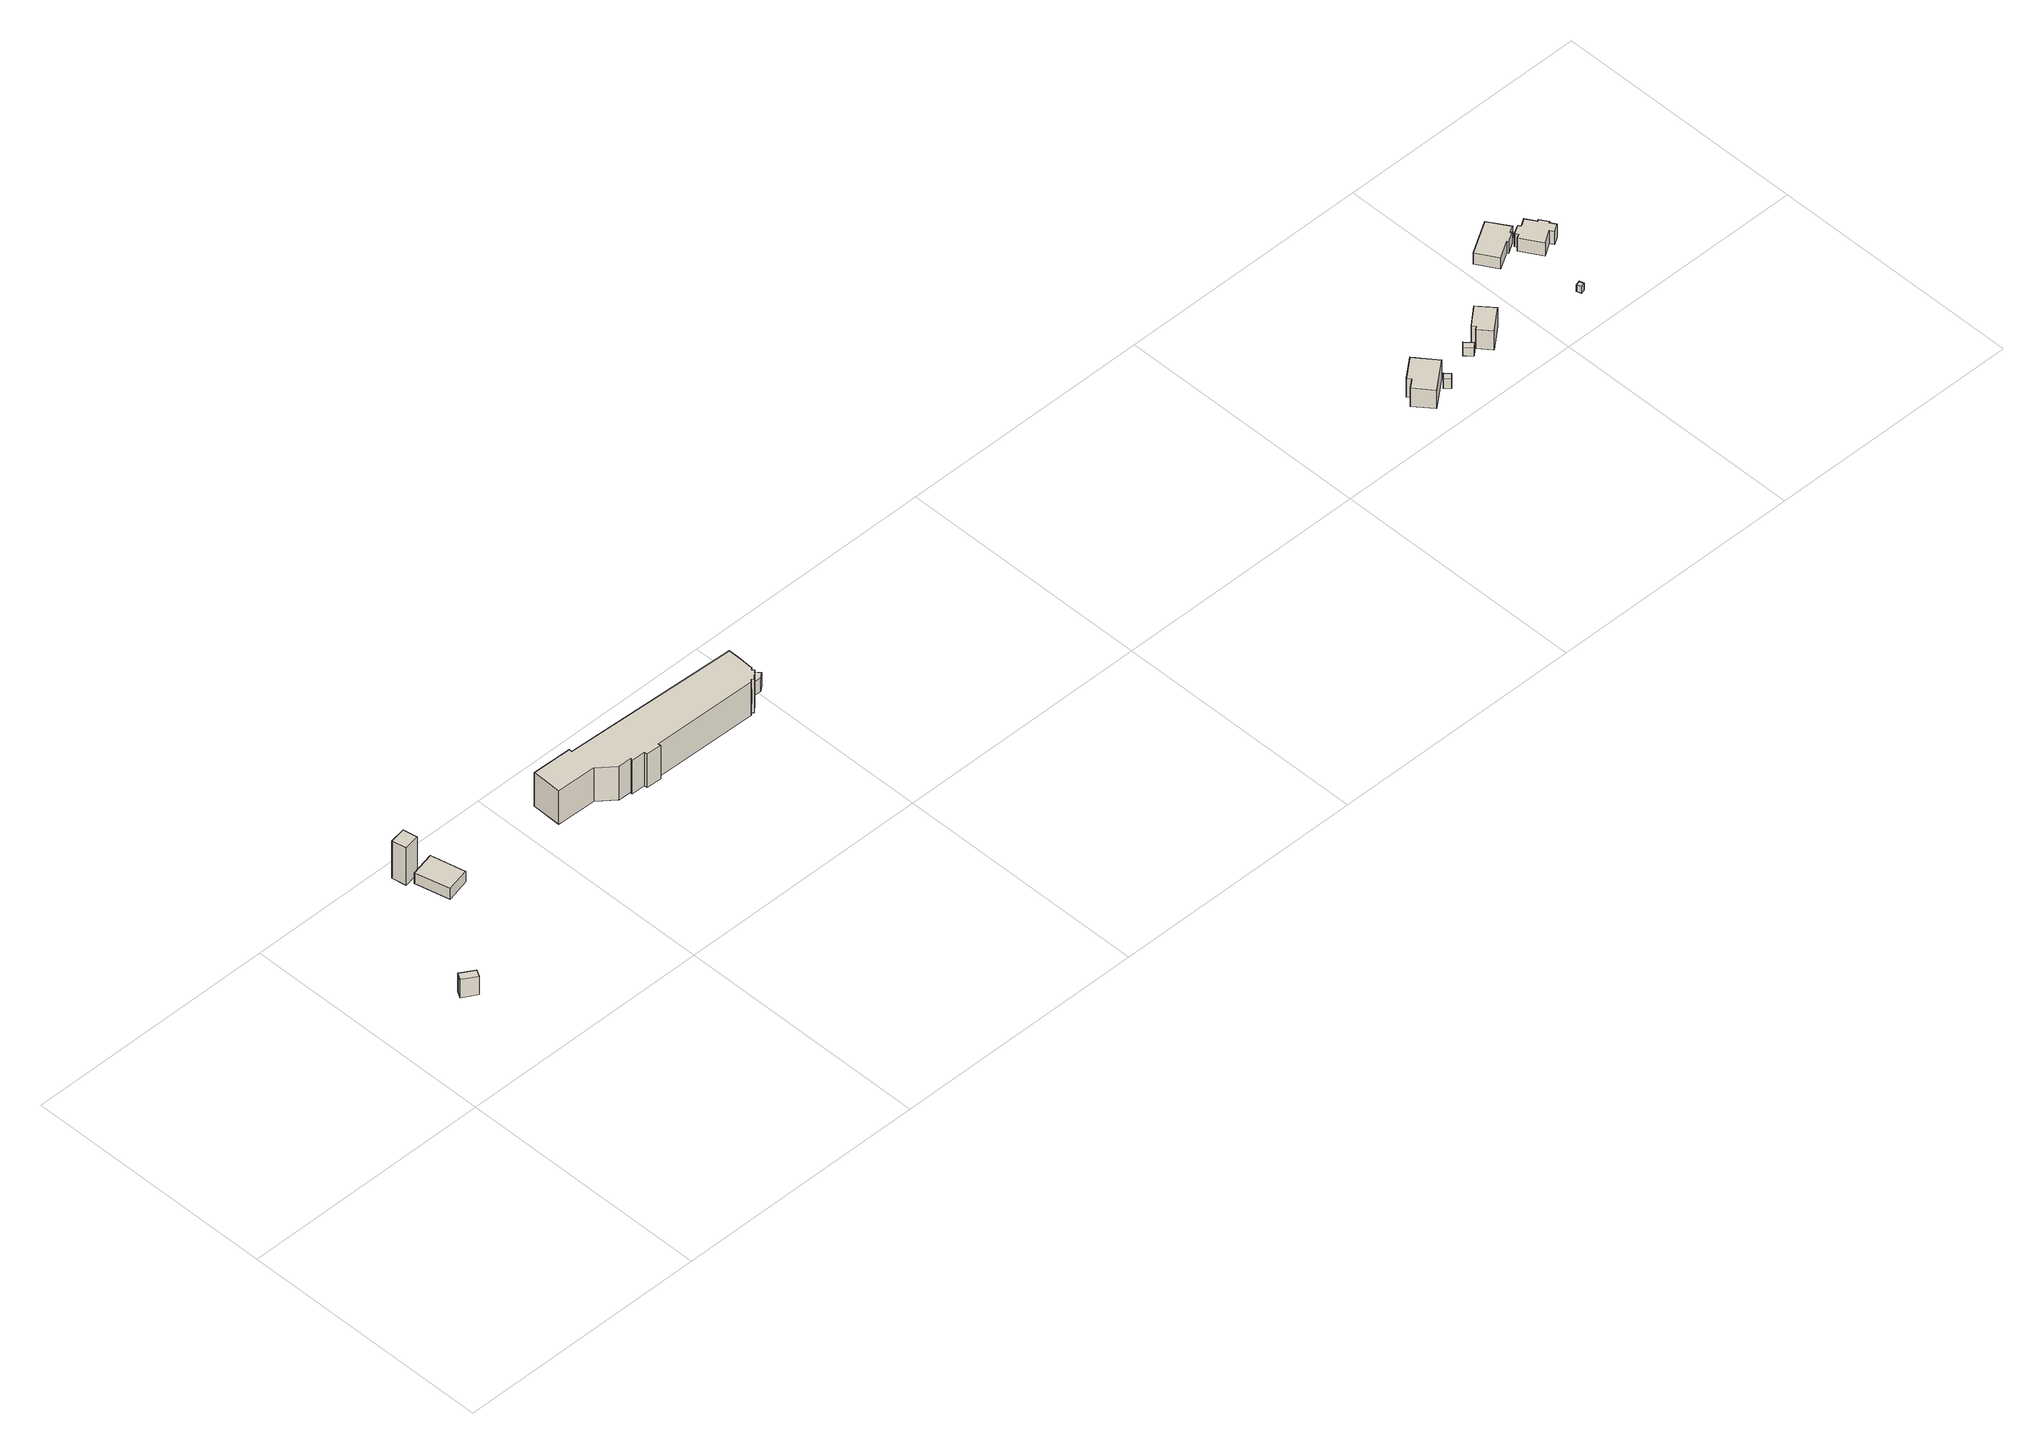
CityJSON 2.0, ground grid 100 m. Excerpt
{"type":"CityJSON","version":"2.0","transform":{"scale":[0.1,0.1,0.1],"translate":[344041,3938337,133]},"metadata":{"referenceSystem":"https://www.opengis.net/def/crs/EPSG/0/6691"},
"CityObjects":{
"building1":{"type":"Building","attributes":{"usage":"413","measuredHeight":9.9,"storeysAboveGround":2,"BuildingIDAttribute.prefecture":"14","BuildingIDAttribute.city":"14151","BuildingDetailAttribute.totalFloorArea":27.15,"BuildingDetailAttribute.buildingFootprintArea":13.58,"BuildingDetailAttribute.buildingStructureType":"601","BuildingDetailAttribute.buildingStructureOrgType":"1","BuildingDetailAttribute.orgUsage":"30","BuildingDetailAttribute.surveyYear":2015},"geometry":[{"type":"Solid","lod":"1","boundaries":[[[[0,1,2,3]],[[2,4,5,3]],[[1,6,4,2]],[[0,7,6,1]],[[3,5,7,0]],[[4,6,7,5]]]]}]},
"building2":{"type":"Building","attributes":{"measuredHeight":21.7,"BuildingIDAttribute.prefecture":"14","BuildingIDAttribute.city":"14151","BuildingDetailAttribute.surveyYear":2015,"BuildingLandSlideRiskAttribute.description":"1","BuildingLandSlideRiskAttribute.areaType":"1"},"geometry":[{"type":"Solid","lod":"1","boundaries":[[[[8,9,10,11]],[[10,12,13,11]],[[9,14,12,10]],[[8,15,14,9]],[[11,13,15,8]],[[12,14,15,13]]]]}]},
"building3":{"type":"Building","attributes":{"measuredHeight":10.2,"BuildingIDAttribute.prefecture":"14","BuildingIDAttribute.city":"14151","BuildingDetailAttribute.surveyYear":2015,"BuildingLandSlideRiskAttribute.description":"1","BuildingLandSlideRiskAttribute.areaType":"1"},"geometry":[{"type":"Solid","lod":"1","boundaries":[[[[16,17,18,19]],[[18,20,21,19]],[[17,22,20,18]],[[16,23,22,17]],[[19,21,23,16]],[[20,22,23,21]]]]}]},
"building4":{"type":"Building","attributes":{"measuredHeight":9,"BuildingIDAttribute.prefecture":"14","BuildingIDAttribute.city":"14151","BuildingDetailAttribute.surveyYear":2015,"BuildingLandSlideRiskAttribute.description":"1","BuildingLandSlideRiskAttribute.areaType":"1"},"geometry":[{"type":"Solid","lod":"1","boundaries":[[[[24,25,26,27]],[[26,28,29,27]],[[25,30,28,26]],[[24,31,30,25]],[[27,29,31,24]],[[28,30,31,29]]]]}]},
"building5":{"type":"Building","attributes":{"usage":"402","measuredHeight":17.3,"storeysAboveGround":1,"BuildingIDAttribute.prefecture":"14","BuildingIDAttribute.city":"14151","BuildingDetailAttribute.totalFloorArea":1060.46,"BuildingDetailAttribute.buildingFootprintArea":1060.46,"BuildingDetailAttribute.buildingStructureType":"601","BuildingDetailAttribute.buildingStructureOrgType":"1","BuildingDetailAttribute.orgUsage":"91","BuildingDetailAttribute.surveyYear":2015,"BuildingLandSlideRiskAttribute.description":"1","BuildingLandSlideRiskAttribute.areaType":"1"},"geometry":[{"type":"Solid","lod":"1","boundaries":[[[[32,33,34,35,36,37,38,39,40,41,42,43,44,45,46,47,48,49,50,51,52]],[[51,53,54,52]],[[50,55,53,51]],[[49,56,55,50]],[[48,57,56,49]],[[47,58,57,48]],[[46,59,58,47]],[[45,60,59,46]],[[44,61,60,45]],[[43,62,61,44]],[[42,63,62,43]],[[41,64,63,42]],[[40,65,64,41]],[[39,66,65,40]],[[38,67,66,39]],[[37,68,67,38]],[[36,69,68,37]],[[35,70,69,36]],[[34,71,70,35]],[[33,72,71,34]],[[32,73,72,33]],[[52,54,73,32]],[[53,55,56,57,58,59,60,61,62,63,64,65,66,67,68,69,70,71,72,73,54]]]]}]},
"building6":{"type":"Building","attributes":{"measuredHeight":14.6,"BuildingIDAttribute.prefecture":"14","BuildingIDAttribute.city":"14151","BuildingDetailAttribute.surveyYear":2015,"BuildingLandSlideRiskAttribute.description":"1","BuildingLandSlideRiskAttribute.areaType":"1"},"geometry":[{"type":"Solid","lod":"1","boundaries":[[[[74,75,76,77,78]],[[77,79,80,78]],[[76,81,79,77]],[[75,82,81,76]],[[74,83,82,75]],[[78,80,83,74]],[[79,81,82,83,80]]]]}]},
"building7":{"type":"Building","attributes":{"usage":"411","measuredHeight":10.2,"storeysAboveGround":2,"BuildingIDAttribute.prefecture":"14","BuildingIDAttribute.city":"14151","BuildingDetailAttribute.totalFloorArea":235.92,"BuildingDetailAttribute.buildingFootprintArea":117.96,"BuildingDetailAttribute.buildingStructureType":"610","BuildingDetailAttribute.buildingStructureOrgType":"2","BuildingDetailAttribute.orgUsage":"10","BuildingDetailAttribute.surveyYear":2015,"BuildingLandSlideRiskAttribute.description":"1","BuildingLandSlideRiskAttribute.areaType":"1"},"geometry":[{"type":"Solid","lod":"1","boundaries":[[[[84,85,86,87,88,89]],[[88,90,91,89]],[[87,92,90,88]],[[86,93,92,87]],[[85,94,93,86]],[[84,95,94,85]],[[89,91,95,84]],[[90,92,93,94,95,91]]]]}]},
"building8":{"type":"Building","attributes":{"measuredHeight":4.9,"BuildingIDAttribute.prefecture":"14","BuildingIDAttribute.city":"14151","BuildingDetailAttribute.surveyYear":2015},"geometry":[{"type":"Solid","lod":"1","boundaries":[[[[96,97,98,99]],[[98,100,101,99]],[[97,102,100,98]],[[96,103,102,97]],[[99,101,103,96]],[[100,102,103,101]]]]}]},
"building9":{"type":"Building","attributes":{"measuredHeight":4,"BuildingIDAttribute.prefecture":"14","BuildingIDAttribute.city":"14151","BuildingDetailAttribute.surveyYear":2015},"geometry":[{"type":"Solid","lod":"1","boundaries":[[[[104,105,106,107]],[[106,108,109,107]],[[105,110,108,106]],[[104,111,110,105]],[[107,109,111,104]],[[108,110,111,109]]]]}]},
"building10":{"type":"Building","attributes":{"usage":"411","measuredHeight":10,"storeysAboveGround":2,"BuildingIDAttribute.prefecture":"14","BuildingIDAttribute.city":"14151","BuildingDetailAttribute.totalFloorArea":114.21,"BuildingDetailAttribute.buildingFootprintArea":57.11,"BuildingDetailAttribute.buildingStructureType":"601","BuildingDetailAttribute.buildingStructureOrgType":"1","BuildingDetailAttribute.orgUsage":"10","BuildingDetailAttribute.surveyYear":2015},"geometry":[{"type":"Solid","lod":"1","boundaries":[[[[112,113,114,115,116,117]],[[116,118,119,117]],[[115,120,118,116]],[[114,121,120,115]],[[113,122,121,114]],[[112,123,122,113]],[[117,119,123,112]],[[118,120,121,122,123,119]]]]}]},
"building11":{"type":"Building","attributes":{"usage":"411","measuredHeight":8.4,"storeysAboveGround":2,"BuildingIDAttribute.prefecture":"14","BuildingIDAttribute.city":"14151","BuildingDetailAttribute.totalFloorArea":200.22,"BuildingDetailAttribute.buildingFootprintArea":100.11,"BuildingDetailAttribute.buildingStructureType":"601","BuildingDetailAttribute.buildingStructureOrgType":"1","BuildingDetailAttribute.orgUsage":"10","BuildingDetailAttribute.surveyYear":2015},"geometry":[{"type":"Solid","lod":"1","boundaries":[[[[124,125,126,127,128,129,130,131]],[[130,132,133,131]],[[129,134,132,130]],[[128,135,134,129]],[[127,136,135,128]],[[126,137,136,127]],[[125,138,137,126]],[[124,139,138,125]],[[131,133,139,124]],[[132,134,135,136,137,138,139,133]]]]}]},
"building12":{"type":"Building","attributes":{"BuildingIDAttribute.prefecture":"14","BuildingIDAttribute.city":"14151","BuildingDetailAttribute.surveyYear":2015},"geometry":[{"type":"Solid","lod":"1","boundaries":[[[[140,141,142,143]],[[142,144,145,143]],[[141,146,144,142]],[[140,147,146,141]],[[143,145,147,140]],[[144,146,147,145]]]]}]},
"building13":{"type":"Building","attributes":{"usage":"451","measuredHeight":7.5,"storeysAboveGround":1,"BuildingIDAttribute.prefecture":"14","BuildingIDAttribute.city":"14151","BuildingDetailAttribute.totalFloorArea":81.02,"BuildingDetailAttribute.buildingFootprintArea":81.02,"BuildingDetailAttribute.buildingStructureType":"601","BuildingDetailAttribute.buildingStructureOrgType":"1","BuildingDetailAttribute.orgUsage":"200","BuildingDetailAttribute.surveyYear":2015},"geometry":[{"type":"Solid","lod":"1","boundaries":[[[[148,149,150,151,152,153,154,155,156,157,158,159,160,161]],[[160,162,163,161]],[[159,164,162,160]],[[158,165,164,159]],[[157,166,165,158]],[[156,167,166,157]],[[155,168,167,156]],[[154,169,168,155]],[[153,170,169,154]],[[152,171,170,153]],[[151,172,171,152]],[[150,173,172,151]],[[149,174,173,150]],[[148,175,174,149]],[[161,163,175,148]],[[162,164,165,166,167,168,169,170,171,172,173,174,175,163]]]]}]}
},
"vertices":[
[17,98,459],[71,65,459],[55,39,459],[1,72,459],[55,39,543],[1,72,543],[71,65,543],[17,98,543],
[517,844,70],[507,900,70],[569,911,70],[579,856,70],[569,911,241],[579,856,241],[507,900,241],[517,844,241],
[561,685,87],[530,819,87],[624,840,87],[654,706,87],[624,840,136],[654,706,136],[530,819,136],[561,685,136],
[1217,855,36],[1155,857,36],[1156,885,36],[1218,883,36],[1156,885,108],[1218,883,108],[1155,857,108],[1217,855,108],
[1951,696,8],[1958,689,8],[1926,660,8],[1920,666,8],[1911,657,8],[1495,667,8],[1495,655,8],[1436,658,8],[1434,670,8],[1381,672,8],[1383,681,8],[1332,682,8],[1268,735,8],[1112,740,8],[1114,856,8],[1271,852,8],[1270,840,8],[1962,810,8],[1961,756,8],[1959,715,8],[1959,704,8],[1959,715,162],[1959,704,162],[1961,756,162],[1962,810,162],[1270,840,162],[1271,852,162],[1114,856,162],[1112,740,162],[1268,735,162],[1332,682,162],[1383,681,162],[1381,672,162],[1434,670,162],[1436,658,162],[1495,655,162],[1495,667,162],[1911,657,162],[1920,666,162],[1926,660,162],[1958,689,162],[1951,696,162],
[1961,756,9],[2011,754,9],[2031,731,9],[2011,714,9],[1959,715,9],[2011,714,71],[1959,715,71],[2031,731,71],[2011,754,71],[1961,756,71],
[4451,179,134],[4516,97,134],[4405,9,134],[4351,76,134],[4384,102,134],[4373,116,134],[4384,102,218],[4373,116,218],[4351,76,218],[4405,9,218],[4516,97,218],[4451,179,218],
[4487,62,132],[4505,80,132],[4524,60,132],[4506,42,132],[4524,60,177],[4506,42,177],[4505,80,177],[4487,62,177],
[4663,148,124],[4689,120,124],[4670,102,124],[4644,130,124],[4670,102,161],[4644,130,161],[4689,120,161],[4663,148,161],
[4770,206,124],[4820,146,124],[4736,77,124],[4698,124,124],[4709,133,124],[4698,146,124],[4709,133,212],[4698,146,212],[4698,124,212],[4736,77,212],[4820,146,212],[4770,206,212],
[5080,469,145],[5129,390,145],[5105,376,145],[5108,371,145],[5068,347,145],[5065,352,145],[4999,312,145],[4951,392,145],[4999,312,197],[4951,392,197],[5065,352,197],[5068,347,197],[5108,371,197],[5105,376,197],[5129,390,197],[5080,469,197],
[5134,75,108],[5128,93,108],[5146,99,108],[5151,81,108],[5146,99,138],[5151,81,138],[5128,93,138],[5134,75,138],
[5185,394,129],[5210,355,129],[5216,359,129],[5236,326,129],[5231,323,129],[5245,300,129],[5215,282,129],[5206,297,129],[5155,266,129],[5107,346,129],[5122,355,129],[5115,367,129],[5149,387,129],[5155,376,129],[5149,387,189],[5155,376,189],[5115,367,189],[5122,355,189],[5107,346,189],[5155,266,189],[5206,297,189],[5215,282,189],[5245,300,189],[5231,323,189],[5236,326,189],[5216,359,189],[5210,355,189],[5185,394,189]
]}
